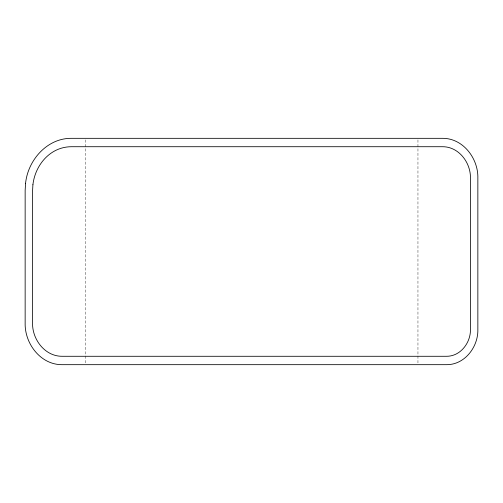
<?xml version="1.0" encoding="UTF-8"?>
<svg xmlns="http://www.w3.org/2000/svg" width="503" height="503" viewBox="0 0 503 503"><rect width="100%" height="100%" fill="white"/><g stroke="black" fill="none" stroke-linecap="round" stroke-linejoin="round"><path stroke-width="0.38" stroke-dasharray="2.52 1.89" d="M417.955 139.897L417.955 363.103M85.208 139.897L85.208 363.103"/><path stroke-width="0.75" d="M25.546 183.639L25.15 190.442L25.15 323.008C24.584 343.43 40.479 364.757 61.988 364.675L446.721 364.675C464.898 364.744 478.328 346.724 477.85 329.465L477.85 178.144C478.391 158.627 463.2 138.25 442.646 138.325L71.231 138.325C46.898 138.206 27.709 160.438 25.546 183.639M32.915 184.739L32.569 190.719L32.569 322.731C32.016 339.217 44.855 356.47 62.234 356.281L446.475 356.281C460.522 356.457 470.896 342.505 470.431 329.188L470.431 178.414C470.959 162.84 458.83 146.53 442.407 146.719L71.47 146.719A35.223 35.223 0 0 0 56.437 150.057C43.101 156.376 34.569 170.316 32.915 184.739"/></g></svg>
